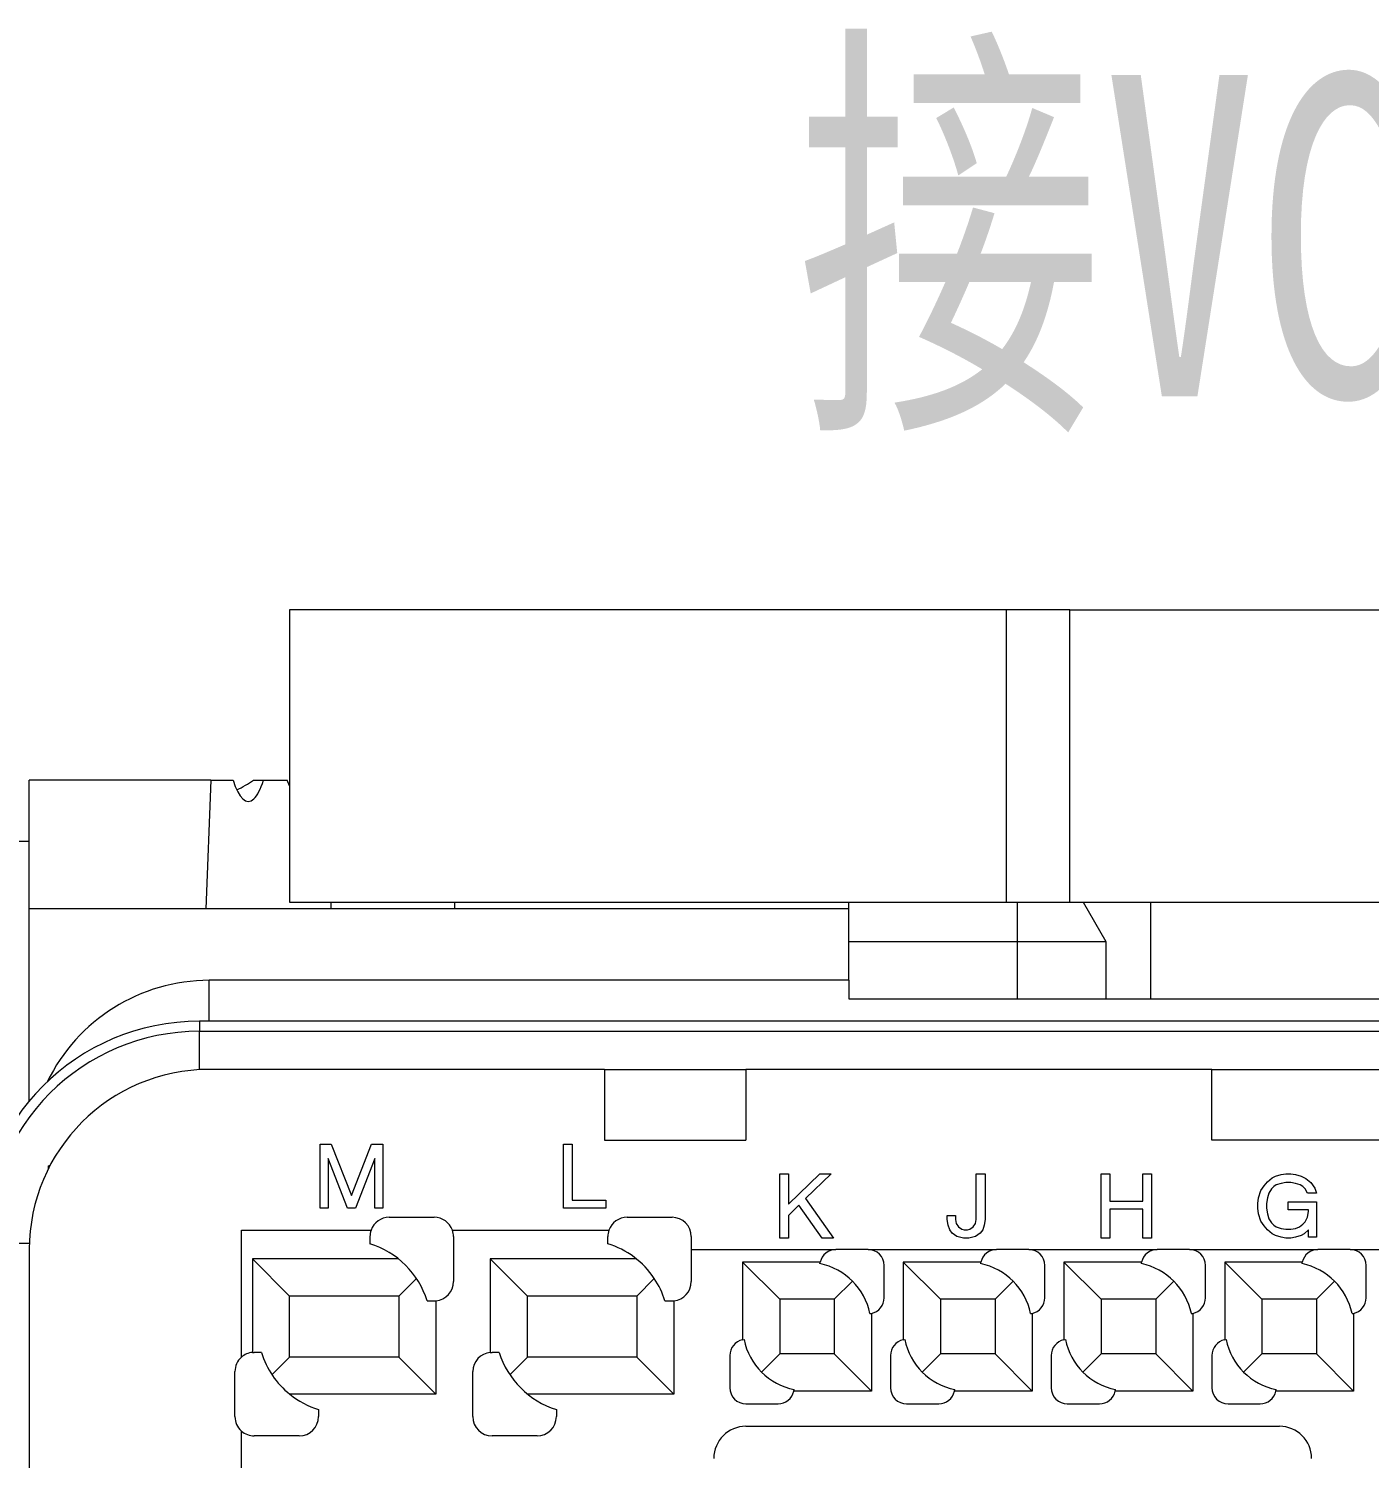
# Model space of a CAD drawing. Header units: inches. Extents: x 47316 to 59086, y 3141 to 11743.
# Drawn here: x 54098.8 to 54119.66, y 9565.54 to 9587.78 of the extents above; entities that cross this region are included whole.
import ezdxf

# ---------------------------------------------------------------- set-up
doc = ezdxf.new("R2010")
doc.units = ezdxf.units.IN
doc.header["$MEASUREMENT"] = 0
doc.styles.add('MtX_FangSong_GB2312', font='')
doc.styles.get('MtX_FangSong_GB2312').set_extended_font_data('FangSong_GB2312')

msp = doc.modelspace()

# ---------------------------------------------------------------- linework, layer by layer
at = {"color": 0, "lineweight": 15, "ltscale": 0.278822}
for p, q in [((54114.011, 9578.74), (54102.858, 9578.74)), ((54102.858, 9574.19), (54114.011, 9574.19))]:
    msp.add_line(p, q, dxfattribs=at)
at = {"color": 0, "lineweight": 15, "ltscale": 0.11375}
for p, q in [((54102.858, 9578.74), (54102.858, 9574.19)), ((54114.011, 9574.19), (54114.011, 9578.74)), ((54114.997, 9574.19), (54114.997, 9578.74))]:
    msp.add_line(p, q, dxfattribs=at)
at = {"color": 0, "lineweight": 15, "ltscale": 0.024653}
for p, q in [((54114.997, 9578.74), (54114.011, 9578.74)), ((54114.011, 9574.19), (54114.997, 9574.19))]:
    msp.add_line(p, q, dxfattribs=at)
at = {"color": 0, "lineweight": 15, "ltscale": 0.126526}
for p, q in [((54114.997, 9578.74), (54120.058, 9578.74)), ((54114.997, 9574.19), (54120.058, 9574.19))]:
    msp.add_line(p, q, dxfattribs=at)
at = {"color": 0, "lineweight": 15, "ltscale": 0.05}
for p, q in [((54098.808, 9574.09), (54098.808, 9576.09)), ((54111.858, 9568.79), (54113.858, 9568.79)), ((54114.358, 9568.79), (54116.358, 9568.79)), ((54116.858, 9568.79), (54118.858, 9568.79)), ((54119.358, 9568.79), (54121.358, 9568.79))]:
    msp.add_line(p, q, dxfattribs=at)
at = {"color": 0, "lineweight": 15, "ltscale": 0.070676}
msp.add_line((54101.635, 9576.09), (54098.808, 9576.09), dxfattribs=at)
at = {"color": 0, "lineweight": 15, "ltscale": 0.050042}
msp.add_line((54101.635, 9576.09), (54101.553, 9574.09), dxfattribs=at)
at = {"color": 0, "lineweight": 15, "ltscale": 0.008588}
msp.add_line((54101.635, 9576.09), (54101.978, 9576.09), dxfattribs=at)
at = {"color": 0, "lineweight": 15, "ltscale": 0.003844}
msp.add_line((54102.298, 9576.09), (54102.452, 9576.09), dxfattribs=at)
at = {"color": 0, "lineweight": 15, "ltscale": 0.009163}
msp.add_line((54102.452, 9576.09), (54102.819, 9576.09), dxfattribs=at)
at = {"color": 0, "lineweight": 15, "ltscale": 0.002389}
msp.add_line((54102.858, 9576.003), (54102.819, 9576.09), dxfattribs=at)
at = {"color": 0, "lineweight": 15, "ltscale": 0.03125}
msp.add_line((54097.558, 9575.14), (54098.808, 9575.14), dxfattribs=at)
at = {"color": 0, "lineweight": 15, "ltscale": 0.074773}
msp.add_line((54098.808, 9571.099), (54098.808, 9574.09), dxfattribs=at)
at = {"color": 0, "lineweight": 15, "ltscale": 0.31875}
msp.add_line((54111.558, 9574.09), (54098.808, 9574.09), dxfattribs=at)
at = {"color": 0, "lineweight": 15, "ltscale": 0.0025}
for p, q in [((54103.499, 9574.19), (54103.499, 9574.09)), ((54105.431, 9574.09), (54105.431, 9574.19)), ((54111.558, 9574.09), (54111.558, 9574.19))]:
    msp.add_line(p, q, dxfattribs=at)
at = {"color": 0, "lineweight": 15, "ltscale": 0.027859}
msp.add_line((54111.558, 9572.976), (54111.558, 9574.09), dxfattribs=at)
at = {"color": 0, "lineweight": 15, "ltscale": 0.015221}
msp.add_line((54114.178, 9574.19), (54114.178, 9573.582), dxfattribs=at)
at = {"color": 0, "lineweight": 15, "ltscale": 0.017575}
msp.add_line((54115.206, 9574.19), (54115.558, 9573.582), dxfattribs=at)
at = {"color": 0, "lineweight": 15, "ltscale": 0.0375}
msp.add_line((54116.258, 9572.69), (54116.258, 9574.19), dxfattribs=at)
at = {"color": 0, "lineweight": 15, "ltscale": 0.065491}
msp.add_line((54111.558, 9573.582), (54114.178, 9573.582), dxfattribs=at)
at = {"color": 0, "lineweight": 15, "ltscale": 0.022279}
for p, q in [((54114.178, 9573.582), (54114.178, 9572.69)), ((54115.558, 9573.582), (54115.558, 9572.69))]:
    msp.add_line(p, q, dxfattribs=at)
at = {"color": 0, "lineweight": 15, "ltscale": 0.034509}
msp.add_line((54114.178, 9573.582), (54115.558, 9573.582), dxfattribs=at)
at = {"color": 0, "lineweight": 15, "ltscale": 0.015891}
msp.add_line((54101.608, 9572.34), (54101.608, 9572.976), dxfattribs=at)
at = {"color": 0, "lineweight": 15, "ltscale": 0.24875}
msp.add_line((54111.558, 9572.976), (54101.608, 9572.976), dxfattribs=at)
at = {"color": 0, "lineweight": 15, "ltscale": 0.007141}
msp.add_line((54111.558, 9572.976), (54111.558, 9572.69), dxfattribs=at)
at = {"color": 0, "lineweight": 15, "ltscale": 0.35}
msp.add_line((54111.558, 9572.69), (54125.558, 9572.69), dxfattribs=at)
at = {"color": 0, "lineweight": 15, "ltscale": 0.003928}
msp.add_line((54101.458, 9572.34), (54101.458, 9572.183), dxfattribs=at)
at = {"color": 0, "lineweight": 15}
for p, q in [((54135.658, 9572.34), (54101.458, 9572.34)), ((54135.658, 9572.34), (54101.458, 9572.34)), ((54101.458, 9572.183), (54135.658, 9572.183))]:
    msp.add_line(p, q, dxfattribs=at)
at = {"color": 0, "lineweight": 15, "ltscale": 0.014922}
msp.add_line((54101.458, 9571.586), (54101.458, 9572.183), dxfattribs=at)
at = {"color": 0, "lineweight": 15, "ltscale": 0.153751}
msp.add_line((54107.758, 9571.59), (54101.608, 9571.59), dxfattribs=at)
at = {"color": 0, "lineweight": 15, "ltscale": 0.027499}
for p, q in [((54107.758, 9571.59), (54107.758, 9570.49)), ((54109.958, 9571.59), (54109.958, 9570.49)), ((54117.208, 9570.49), (54117.208, 9571.59))]:
    msp.add_line(p, q, dxfattribs=at)
at = {"color": 0, "lineweight": 15, "ltscale": 0.055}
for p, q in [((54107.758, 9571.59), (54109.958, 9571.59)), ((54107.758, 9570.49), (54109.958, 9570.49))]:
    msp.add_line(p, q, dxfattribs=at)
at = {"color": 0, "lineweight": 15, "ltscale": 0.18125}
msp.add_line((54117.208, 9571.59), (54109.958, 9571.59), dxfattribs=at)
at = {"color": 0, "lineweight": 15, "ltscale": 0.0675}
for p, q in [((54117.208, 9571.59), (54119.908, 9571.59)), ((54119.908, 9570.49), (54117.208, 9570.49))]:
    msp.add_line(p, q, dxfattribs=at)
at = {"color": 0, "lineweight": 15, "ltscale": 0.024999}
for p, q in [((54103.332, 9569.43), (54103.332, 9570.43)), ((54104.307, 9570.43), (54104.307, 9569.43)), ((54107.118, 9569.43), (54107.118, 9570.43))]:
    msp.add_line(p, q, dxfattribs=at)
at = {"color": 0, "lineweight": 15, "ltscale": 0.004375}
for p, q in [((54103.332, 9570.43), (54103.507, 9570.43)), ((54104.132, 9570.43), (54104.307, 9570.43)), ((54111.108, 9569.968), (54111.283, 9569.968)), ((54111.32, 9568.968), (54111.145, 9568.968))]:
    msp.add_line(p, q, dxfattribs=at)
at = {"color": 0, "lineweight": 15, "ltscale": 0.021472}
for p, q in [((54103.507, 9570.43), (54103.819, 9569.63)), ((54103.819, 9569.63), (54104.132, 9570.43))]:
    msp.add_line(p, q, dxfattribs=at)
at = {"color": 0, "lineweight": 15, "ltscale": 0.003438}
for p, q in [((54107.118, 9570.43), (54107.255, 9570.43)), ((54110.483, 9569.968), (54110.62, 9569.968)), ((54115.483, 9569.968), (54115.62, 9569.968)), ((54110.62, 9568.968), (54110.483, 9568.968)), ((54115.62, 9568.968), (54115.483, 9568.968))]:
    msp.add_line(p, q, dxfattribs=at)
at = {"color": 0, "lineweight": 15, "ltscale": 0.021874}
msp.add_line((54107.255, 9570.43), (54107.255, 9569.555), dxfattribs=at)
at = {"color": 0, "lineweight": 15, "ltscale": 0.000660818}
msp.add_line((54099.108, 9570.09), (54099.133, 9570.099), dxfattribs=at)
at = {"color": 0, "lineweight": 15, "ltscale": 0.000975037}
msp.add_line((54099.108, 9570.051), (54099.108, 9570.09), dxfattribs=at)
at = {"color": 0, "lineweight": 15, "ltscale": 0.020775}
for p, q in [((54103.757, 9569.43), (54103.457, 9570.205)), ((54104.182, 9570.205), (54103.882, 9569.43))]:
    msp.add_line(p, q, dxfattribs=at)
at = {"color": 0, "lineweight": 15, "ltscale": 0.019374}
for p, q in [((54103.457, 9570.205), (54103.457, 9569.43)), ((54104.182, 9569.43), (54104.182, 9570.205))]:
    msp.add_line(p, q, dxfattribs=at)
at = {"color": 0, "lineweight": 15, "ltscale": 0.025}
for p, q in [((54110.483, 9568.968), (54110.483, 9569.968)), ((54115.483, 9568.968), (54115.483, 9569.968)), ((54116.27, 9569.968), (54116.27, 9568.968))]:
    msp.add_line(p, q, dxfattribs=at)
at = {"color": 0, "lineweight": 15, "ltscale": 0.017017}
msp.add_line((54110.62, 9569.493), (54111.108, 9569.968), dxfattribs=at)
at = {"color": 0, "lineweight": 15, "ltscale": 0.011876}
msp.add_line((54110.62, 9569.968), (54110.62, 9569.493), dxfattribs=at)
at = {"color": 0, "lineweight": 15, "ltscale": 0.013923}
msp.add_line((54111.283, 9569.968), (54110.883, 9569.581), dxfattribs=at)
at = {"color": 0, "lineweight": 15, "ltscale": 0.017813}
for p, q in [((54113.541, 9569.256), (54113.541, 9569.968)), ((54113.678, 9569.968), (54113.678, 9569.256))]:
    msp.add_line(p, q, dxfattribs=at)
at = {"color": 0, "lineweight": 15, "ltscale": 0.003437}
for p, q in [((54113.541, 9569.968), (54113.678, 9569.968)), ((54116.133, 9569.968), (54116.27, 9569.968)), ((54118.833, 9569.668), (54118.695, 9569.668)), ((54116.27, 9568.968), (54116.133, 9568.968))]:
    msp.add_line(p, q, dxfattribs=at)
at = {"color": 0, "lineweight": 15, "ltscale": 0.010625}
for p, q in [((54115.62, 9569.968), (54115.62, 9569.543)), ((54116.133, 9569.543), (54116.133, 9569.968))]:
    msp.add_line(p, q, dxfattribs=at)
at = {"color": 0, "lineweight": 15, "ltscale": 0.002001}
for p, q in [((54118.02, 9569.781), (54118.07, 9569.843)), ((54118.07, 9569.093), (54118.02, 9569.156))]:
    msp.add_line(p, q, dxfattribs=at)
at = {"color": 0, "lineweight": 15, "ltscale": 0.00244}
for p, q in [((54118.07, 9569.843), (54118.145, 9569.906)), ((54118.145, 9569.031), (54118.07, 9569.093))]:
    msp.add_line(p, q, dxfattribs=at)
at = {"color": 0, "lineweight": 15, "ltscale": 0.001398}
for p, q in [((54118.145, 9569.906), (54118.195, 9569.931)), ((54118.195, 9569.006), (54118.145, 9569.031)), ((54118.645, 9569.031), (54118.595, 9569.006))]:
    msp.add_line(p, q, dxfattribs=at)
at = {"color": 0, "lineweight": 15, "ltscale": 0.002275}
for p, q in [((54118.195, 9569.931), (54118.283, 9569.956)), ((54118.508, 9569.956), (54118.595, 9569.931)), ((54118.283, 9568.981), (54118.195, 9569.006)), ((54118.595, 9569.006), (54118.508, 9568.981))]:
    msp.add_line(p, q, dxfattribs=at)
at = {"color": 0, "lineweight": 15, "ltscale": 0.0019}
for p, q in [((54118.283, 9569.956), (54118.358, 9569.968)), ((54118.358, 9569.831), (54118.283, 9569.818)), ((54118.283, 9569.118), (54118.358, 9569.106)), ((54118.358, 9568.968), (54118.283, 9568.981))]:
    msp.add_line(p, q, dxfattribs=at)
at = {"color": 0, "lineweight": 15, "ltscale": 0.001875}
for p, q in [((54118.358, 9569.968), (54118.433, 9569.968)), ((54118.433, 9569.831), (54118.358, 9569.831)), ((54117.92, 9569.431), (54117.92, 9569.506)), ((54118.058, 9569.506), (54118.058, 9569.431)), ((54118.358, 9569.106), (54118.433, 9569.106)), ((54118.433, 9568.968), (54118.358, 9568.968))]:
    msp.add_line(p, q, dxfattribs=at)
at = {"color": 0, "lineweight": 15, "ltscale": 0.001901}
for p, q in [((54118.433, 9569.968), (54118.508, 9569.956)), ((54118.508, 9569.818), (54118.433, 9569.831)), ((54118.433, 9569.106), (54118.508, 9569.118)), ((54118.508, 9568.981), (54118.433, 9568.968))]:
    msp.add_line(p, q, dxfattribs=at)
at = {"color": 0, "lineweight": 15, "ltscale": 0.002096}
msp.add_line((54118.595, 9569.931), (54118.67, 9569.893), dxfattribs=at)
at = {"color": 0, "lineweight": 15, "ltscale": 0.002441}
msp.add_line((54118.67, 9569.893), (54118.745, 9569.831), dxfattribs=at)
at = {"color": 0, "lineweight": 15, "ltscale": 0.002689}
msp.add_line((54118.745, 9569.831), (54118.808, 9569.743), dxfattribs=at)
at = {"color": 0, "lineweight": 15, "ltscale": 0.002964}
for p, q in [((54117.933, 9569.593), (54117.97, 9569.706)), ((54117.97, 9569.231), (54117.933, 9569.343))]:
    msp.add_line(p, q, dxfattribs=at)
at = {"color": 0, "lineweight": 15, "ltscale": 0.002254}
for p, q in [((54117.97, 9569.706), (54118.02, 9569.781)), ((54118.02, 9569.156), (54117.97, 9569.231)), ((54113.241, 9568.993), (54113.166, 9569.043)), ((54113.603, 9569.043), (54113.528, 9568.993))]:
    msp.add_line(p, q, dxfattribs=at)
at = {"color": 0, "lineweight": 15, "ltscale": 0.001977}
for p, q in [((54118.095, 9569.668), (54118.07, 9569.593)), ((54113.128, 9569.093), (54113.103, 9569.168)), ((54113.666, 9569.168), (54113.641, 9569.093)), ((54118.07, 9569.343), (54118.095, 9569.268)), ((54118.208, 9569.143), (54118.283, 9569.118))]:
    msp.add_line(p, q, dxfattribs=at)
at = {"color": 0, "lineweight": 15, "ltscale": 0.001822}
for p, q in [((54118.133, 9569.731), (54118.095, 9569.668)), ((54118.695, 9569.668), (54118.658, 9569.731)), ((54118.095, 9569.268), (54118.133, 9569.206))]:
    msp.add_line(p, q, dxfattribs=at)
at = {"color": 0, "lineweight": 15, "ltscale": 0.001325}
for p, q in [((54118.17, 9569.768), (54118.133, 9569.731)), ((54118.133, 9569.206), (54118.17, 9569.168))]:
    msp.add_line(p, q, dxfattribs=at)
at = {"color": 0, "lineweight": 15, "ltscale": 0.001127}
for p, q in [((54118.208, 9569.793), (54118.17, 9569.768)), ((54118.62, 9569.768), (54118.583, 9569.793)), ((54118.17, 9569.168), (54118.208, 9569.143))]:
    msp.add_line(p, q, dxfattribs=at)
at = {"color": 0, "lineweight": 15, "ltscale": 0.001976}
for p, q in [((54118.283, 9569.818), (54118.208, 9569.793)), ((54118.583, 9569.793), (54118.508, 9569.818))]:
    msp.add_line(p, q, dxfattribs=at)
at = {"color": 0, "lineweight": 15, "ltscale": 0.001326}
msp.add_line((54118.658, 9569.731), (54118.62, 9569.768), dxfattribs=at)
at = {"color": 0, "lineweight": 15, "ltscale": 0.001975}
msp.add_line((54118.808, 9569.743), (54118.833, 9569.668), dxfattribs=at)
at = {"color": 0, "lineweight": 15, "ltscale": 0.003125}
for p, q in [((54103.457, 9569.43), (54103.332, 9569.43)), ((54103.882, 9569.43), (54103.757, 9569.43)), ((54104.307, 9569.43), (54104.182, 9569.43)), ((54107.78, 9569.555), (54107.78, 9569.43)), ((54118.395, 9569.406), (54118.395, 9569.531)), ((54113.091, 9569.318), (54113.216, 9569.318)), ((54118.833, 9568.981), (54118.708, 9568.981))]:
    msp.add_line(p, q, dxfattribs=at)
at = {"color": 0, "lineweight": 15, "ltscale": 0.016563}
msp.add_line((54107.78, 9569.43), (54107.118, 9569.43), dxfattribs=at)
at = {"color": 0, "lineweight": 15, "ltscale": 0.013125}
msp.add_line((54107.255, 9569.555), (54107.78, 9569.555), dxfattribs=at)
at = {"color": 0, "lineweight": 15, "ltscale": 0.005746}
msp.add_line((54110.783, 9569.481), (54110.62, 9569.318), dxfattribs=at)
at = {"color": 0, "lineweight": 15, "ltscale": 0.015694}
msp.add_line((54111.145, 9568.968), (54110.783, 9569.481), dxfattribs=at)
at = {"color": 0, "lineweight": 15, "ltscale": 0.018817}
msp.add_line((54110.883, 9569.581), (54111.32, 9568.968), dxfattribs=at)
at = {"color": 0, "lineweight": 15, "ltscale": 0.012813}
for p, q in [((54115.62, 9569.543), (54116.133, 9569.543)), ((54116.133, 9569.418), (54115.62, 9569.418))]:
    msp.add_line(p, q, dxfattribs=at)
at = {"color": 0, "lineweight": 15, "ltscale": 0.01125}
for p, q in [((54115.62, 9569.418), (54115.62, 9568.968)), ((54116.133, 9568.968), (54116.133, 9569.418))]:
    msp.add_line(p, q, dxfattribs=at)
at = {"color": 0, "lineweight": 15, "ltscale": 0.00221}
for p, q in [((54117.92, 9569.506), (54117.933, 9569.593)), ((54118.07, 9569.593), (54118.058, 9569.506)), ((54118.708, 9569.093), (54118.645, 9569.031))]:
    msp.add_line(p, q, dxfattribs=at)
at = {"color": 0, "lineweight": 15, "ltscale": 0.002209}
for p, q in [((54117.933, 9569.343), (54117.92, 9569.431)), ((54118.058, 9569.431), (54118.07, 9569.343)), ((54118.695, 9569.293), (54118.708, 9569.381)), ((54113.103, 9569.168), (54113.091, 9569.256)), ((54113.678, 9569.256), (54113.666, 9569.168))]:
    msp.add_line(p, q, dxfattribs=at)
at = {"color": 0, "lineweight": 15, "ltscale": 0.010937}
msp.add_line((54118.395, 9569.531), (54118.833, 9569.531), dxfattribs=at)
at = {"color": 0, "lineweight": 15, "ltscale": 0.007812}
msp.add_line((54118.708, 9569.406), (54118.395, 9569.406), dxfattribs=at)
at = {"color": 0, "lineweight": 15, "ltscale": 0.00062561}
msp.add_line((54118.708, 9569.381), (54118.708, 9569.406), dxfattribs=at)
at = {"color": 0, "lineweight": 15, "ltscale": 0.01375}
msp.add_line((54118.833, 9569.531), (54118.833, 9568.981), dxfattribs=at)
at = {"color": 0, "lineweight": 15, "ltscale": 0.0175}
for p, q in [((54104.408, 9569.29), (54105.108, 9569.29)), ((54108.108, 9569.29), (54108.808, 9569.29)), ((54105.408, 9568.99), (54105.408, 9568.29)), ((54103.008, 9565.89), (54102.308, 9565.89)), ((54106.708, 9565.89), (54106.008, 9565.89))]:
    msp.add_line(p, q, dxfattribs=at)
at = {"color": 0, "lineweight": 15, "ltscale": 0.008749}
msp.add_line((54110.62, 9569.318), (54110.62, 9568.968), dxfattribs=at)
at = {"color": 0, "lineweight": 15, "ltscale": 0.001563}
for p, q in [((54113.091, 9569.256), (54113.091, 9569.318)), ((54113.216, 9569.318), (54113.216, 9569.256))]:
    msp.add_line(p, q, dxfattribs=at)
at = {"color": 0, "lineweight": 15, "ltscale": 0.001594}
for p, q in [((54113.216, 9569.256), (54113.228, 9569.193)), ((54113.528, 9569.193), (54113.541, 9569.256))]:
    msp.add_line(p, q, dxfattribs=at)
at = {"color": 0, "lineweight": 15, "ltscale": 0.001562}
for p, q in [((54113.228, 9569.193), (54113.266, 9569.143)), ((54113.491, 9569.143), (54113.528, 9569.193)), ((54118.57, 9569.143), (54118.62, 9569.181)), ((54113.166, 9569.043), (54113.128, 9569.093)), ((54113.266, 9569.143), (54113.316, 9569.106)), ((54113.441, 9569.106), (54113.491, 9569.143)), ((54113.641, 9569.093), (54113.603, 9569.043))]:
    msp.add_line(p, q, dxfattribs=at)
at = {"color": 0, "lineweight": 15, "ltscale": 0.001327}
msp.add_line((54118.62, 9569.181), (54118.658, 9569.218), dxfattribs=at)
at = {"color": 0, "lineweight": 15, "ltscale": 0.002097}
msp.add_line((54118.658, 9569.218), (54118.695, 9569.293), dxfattribs=at)
at = {"color": 0, "lineweight": 15, "ltscale": 0.049411}
msp.add_line((54102.108, 9567.114), (54102.108, 9569.09), dxfattribs=at)
at = {"color": 0, "lineweight": 15, "ltscale": 0.05043}
msp.add_line((54102.108, 9569.09), (54104.125, 9569.09), dxfattribs=at)
at = {"color": 0, "lineweight": 15, "ltscale": 0.002766}
for p, q in [((54104.108, 9568.99), (54104.108, 9568.88)), ((54107.808, 9568.88), (54107.808, 9568.99)), ((54108.697, 9567.99), (54108.808, 9567.99)), ((54102.419, 9567.19), (54102.308, 9567.19))]:
    msp.add_line(p, q, dxfattribs=at)
at = {"color": 0, "lineweight": 15, "ltscale": 0.060857}
msp.add_line((54105.391, 9569.09), (54107.825, 9569.09), dxfattribs=at)
at = {"color": 0, "lineweight": 15, "ltscale": 0.005}
msp.add_line((54109.108, 9568.99), (54109.108, 9568.79), dxfattribs=at)
at = {"color": 0, "lineweight": 15, "ltscale": 0.002577}
for p, q in [((54113.341, 9568.968), (54113.241, 9568.993)), ((54113.528, 9568.993), (54113.428, 9568.968))]:
    msp.add_line(p, q, dxfattribs=at)
at = {"color": 0, "lineweight": 15, "ltscale": 0.000988453}
for p, q in [((54113.316, 9569.106), (54113.353, 9569.093)), ((54113.403, 9569.093), (54113.441, 9569.106))]:
    msp.add_line(p, q, dxfattribs=at)
at = {"color": 0, "lineweight": 15, "ltscale": 0.002187}
msp.add_line((54113.428, 9568.968), (54113.341, 9568.968), dxfattribs=at)
at = {"color": 0, "lineweight": 15, "ltscale": 0.00125}
msp.add_line((54113.353, 9569.093), (54113.403, 9569.093), dxfattribs=at)
at = {"color": 0, "lineweight": 15, "ltscale": 0.001683}
msp.add_line((54118.508, 9569.118), (54118.57, 9569.143), dxfattribs=at)
at = {"color": 0, "lineweight": 15, "ltscale": 0.002812}
msp.add_line((54118.708, 9568.981), (54118.708, 9569.093), dxfattribs=at)
at = {"color": 0, "lineweight": 15, "ltscale": 0.016116}
msp.add_line((54098.165, 9568.89), (54098.81, 9568.89), dxfattribs=at)
at = {"color": 0, "lineweight": 15, "ltscale": 0.375}
msp.add_line((54098.808, 9568.79), (54098.808, 9553.79), dxfattribs=at)
at = {"color": 0, "lineweight": 15, "ltscale": 0.05625}
msp.add_line((54109.108, 9568.79), (54111.358, 9568.79), dxfattribs=at)
at = {"color": 0, "lineweight": 15, "ltscale": 0.0125}
for p, q in [((54109.108, 9568.79), (54109.108, 9568.29)), ((54111.858, 9568.79), (54111.358, 9568.79)), ((54114.358, 9568.79), (54113.858, 9568.79)), ((54116.858, 9568.79), (54116.358, 9568.79)), ((54119.358, 9568.79), (54118.858, 9568.79)), ((54112.108, 9568.04), (54112.108, 9568.54)), ((54114.608, 9568.04), (54114.608, 9568.54)), ((54117.108, 9568.04), (54117.108, 9568.54)), ((54119.608, 9568.04), (54119.608, 9568.54)), ((54109.708, 9567.14), (54109.708, 9566.64)), ((54112.208, 9567.14), (54112.208, 9566.64)), ((54114.708, 9567.14), (54114.708, 9566.64)), ((54117.208, 9567.14), (54117.208, 9566.64)), ((54109.958, 9566.39), (54110.458, 9566.39)), ((54112.458, 9566.39), (54112.958, 9566.39)), ((54114.958, 9566.39), (54115.458, 9566.39)), ((54117.458, 9566.39), (54117.958, 9566.39))]:
    msp.add_line(p, q, dxfattribs=at)
at = {"color": 0, "lineweight": 15, "ltscale": 0.03634}
for p, q in [((54102.281, 9568.643), (54102.281, 9567.189)), ((54105.981, 9568.643), (54105.981, 9567.189)), ((54105.135, 9567.992), (54105.135, 9566.538)), ((54108.835, 9567.992), (54108.835, 9566.538))]:
    msp.add_line(p, q, dxfattribs=at)
at = {"color": 0, "lineweight": 15, "ltscale": 0.056824}
for p, q in [((54104.554, 9568.643), (54102.281, 9568.643)), ((54108.254, 9568.643), (54105.981, 9568.643)), ((54105.135, 9566.538), (54102.862, 9566.538)), ((54108.835, 9566.538), (54106.562, 9566.538))]:
    msp.add_line(p, q, dxfattribs=at)
at = {"color": 0, "lineweight": 15, "ltscale": 0.020412}
for p, q in [((54102.858, 9568.065), (54102.281, 9568.643)), ((54106.558, 9568.065), (54105.981, 9568.643)), ((54111.333, 9567.165), (54111.91, 9566.588)), ((54113.833, 9567.165), (54114.41, 9566.588)), ((54116.333, 9567.165), (54116.91, 9566.588)), ((54118.833, 9567.165), (54119.41, 9566.588))]:
    msp.add_line(p, q, dxfattribs=at)
at = {"color": 0, "lineweight": 15, "ltscale": 0.030197}
for p, q in [((54109.906, 9568.593), (54109.906, 9567.385)), ((54111.113, 9568.593), (54109.906, 9568.593)), ((54112.406, 9568.593), (54112.406, 9567.385)), ((54113.613, 9568.593), (54112.406, 9568.593)), ((54114.906, 9568.593), (54114.906, 9567.385)), ((54116.113, 9568.593), (54114.906, 9568.593)), ((54117.406, 9568.593), (54117.406, 9567.385)), ((54118.613, 9568.593), (54117.406, 9568.593)), ((54111.91, 9567.796), (54111.91, 9566.588)), ((54114.41, 9567.796), (54114.41, 9566.588)), ((54116.91, 9567.796), (54116.91, 9566.588)), ((54119.41, 9567.796), (54119.41, 9566.588)), ((54111.91, 9566.588), (54110.702, 9566.588)), ((54114.41, 9566.588), (54113.202, 9566.588)), ((54116.91, 9566.588), (54115.702, 9566.588)), ((54119.41, 9566.588), (54118.202, 9566.588))]:
    msp.add_line(p, q, dxfattribs=at)
at = {"color": 0, "lineweight": 15, "ltscale": 0.020413}
for p, q in [((54110.483, 9568.015), (54109.906, 9568.593)), ((54112.983, 9568.015), (54112.406, 9568.593)), ((54115.483, 9568.015), (54114.906, 9568.593)), ((54117.983, 9568.015), (54117.406, 9568.593)), ((54104.558, 9567.115), (54105.135, 9566.538)), ((54108.258, 9567.115), (54108.835, 9566.538))]:
    msp.add_line(p, q, dxfattribs=at)
at = {"color": 0, "lineweight": 15, "ltscale": 0.000581603}
for p, q in [((54111.11, 9568.57), (54111.113, 9568.593)), ((54113.61, 9568.57), (54113.613, 9568.593)), ((54116.11, 9568.57), (54116.113, 9568.593)), ((54118.61, 9568.57), (54118.613, 9568.593))]:
    msp.add_line(p, q, dxfattribs=at)
at = {"color": 0, "lineweight": 15, "ltscale": 0.00967}
for p, q in [((54104.558, 9568.065), (54104.831, 9568.339)), ((54108.258, 9568.065), (54108.531, 9568.339)), ((54102.858, 9567.115), (54102.584, 9566.842)), ((54106.558, 9567.115), (54106.284, 9566.842))]:
    msp.add_line(p, q, dxfattribs=at)
at = {"color": 0, "lineweight": 15, "ltscale": 0.009974}
for p, q in [((54111.333, 9568.015), (54111.615, 9568.297)), ((54113.833, 9568.015), (54114.115, 9568.297)), ((54116.333, 9568.015), (54116.615, 9568.297)), ((54118.833, 9568.015), (54119.115, 9568.297)), ((54110.483, 9567.165), (54110.201, 9566.883)), ((54112.983, 9567.165), (54112.701, 9566.883)), ((54115.483, 9567.165), (54115.201, 9566.883)), ((54117.983, 9567.165), (54117.701, 9566.883))]:
    msp.add_line(p, q, dxfattribs=at)
at = {"color": 0, "lineweight": 15, "ltscale": 0.02375}
for p, q in [((54102.858, 9567.115), (54102.858, 9568.065)), ((54104.558, 9568.065), (54104.558, 9567.115)), ((54106.558, 9567.115), (54106.558, 9568.065)), ((54108.258, 9568.065), (54108.258, 9567.115))]:
    msp.add_line(p, q, dxfattribs=at)
at = {"color": 0, "lineweight": 15, "ltscale": 0.0425}
for p, q in [((54104.558, 9568.065), (54102.858, 9568.065)), ((54108.258, 9568.065), (54106.558, 9568.065)), ((54104.558, 9567.115), (54102.858, 9567.115)), ((54108.258, 9567.115), (54106.558, 9567.115))]:
    msp.add_line(p, q, dxfattribs=at)
at = {"color": 0, "lineweight": 15, "ltscale": 0.002765}
for p, q in [((54104.997, 9567.99), (54105.108, 9567.99)), ((54106.119, 9567.19), (54106.008, 9567.19)), ((54103.308, 9566.301), (54103.308, 9566.19)), ((54107.008, 9566.301), (54107.008, 9566.19))]:
    msp.add_line(p, q, dxfattribs=at)
at = {"color": 0, "lineweight": 15, "ltscale": 0.000685037}
msp.add_line((54105.108, 9567.99), (54105.135, 9567.992), dxfattribs=at)
at = {"color": 0, "lineweight": 15, "ltscale": 0.000684275}
msp.add_line((54108.808, 9567.99), (54108.835, 9567.992), dxfattribs=at)
at = {"color": 0, "lineweight": 15, "ltscale": 0.021249}
for p, q in [((54110.483, 9568.015), (54110.483, 9567.165)), ((54111.333, 9568.015), (54111.333, 9567.165)), ((54112.983, 9568.015), (54112.983, 9567.165)), ((54113.833, 9568.015), (54113.833, 9567.165)), ((54115.483, 9568.015), (54115.483, 9567.165)), ((54116.333, 9568.015), (54116.333, 9567.165)), ((54117.983, 9568.015), (54117.983, 9567.165)), ((54118.833, 9568.015), (54118.833, 9567.165))]:
    msp.add_line(p, q, dxfattribs=at)
at = {"color": 0, "lineweight": 15, "ltscale": 0.02125}
for p, q in [((54111.333, 9568.015), (54110.483, 9568.015)), ((54113.833, 9568.015), (54112.983, 9568.015)), ((54116.333, 9568.015), (54115.483, 9568.015)), ((54118.833, 9568.015), (54117.983, 9568.015)), ((54111.333, 9567.165), (54110.483, 9567.165)), ((54113.833, 9567.165), (54112.983, 9567.165)), ((54116.333, 9567.165), (54115.483, 9567.165)), ((54118.833, 9567.165), (54117.983, 9567.165))]:
    msp.add_line(p, q, dxfattribs=at)
at = {"color": 0, "lineweight": 15, "ltscale": 0.000580725}
for p, q in [((54111.887, 9567.792), (54111.91, 9567.796)), ((54114.387, 9567.792), (54114.41, 9567.796)), ((54116.887, 9567.792), (54116.91, 9567.796)), ((54119.387, 9567.792), (54119.41, 9567.796))]:
    msp.add_line(p, q, dxfattribs=at)
at = {"color": 0, "lineweight": 15, "ltscale": 0.000579973}
for p, q in [((54109.906, 9567.385), (54109.928, 9567.389)), ((54112.406, 9567.385), (54112.428, 9567.389)), ((54114.906, 9567.385), (54114.928, 9567.389)), ((54117.406, 9567.385), (54117.428, 9567.389)), ((54110.702, 9566.588), (54110.706, 9566.611)), ((54113.202, 9566.588), (54113.206, 9566.611)), ((54115.702, 9566.588), (54115.706, 9566.611)), ((54118.202, 9566.588), (54118.206, 9566.611))]:
    msp.add_line(p, q, dxfattribs=at)
at = {"color": 0, "lineweight": 15, "ltscale": 0.000684344}
msp.add_line((54102.281, 9567.189), (54102.308, 9567.19), dxfattribs=at)
at = {"color": 0, "lineweight": 15, "ltscale": 0.000685106}
msp.add_line((54105.981, 9567.189), (54106.008, 9567.19), dxfattribs=at)
at = {"color": 0, "lineweight": 15, "ltscale": 0.017499}
for p, q in [((54102.008, 9566.19), (54102.008, 9566.89)), ((54105.708, 9566.19), (54105.708, 9566.89))]:
    msp.add_line(p, q, dxfattribs=at)
at = {"color": 0, "lineweight": 15, "ltscale": 0.2075}
msp.add_line((54109.958, 9566.04), (54118.258, 9566.04), dxfattribs=at)
at = {"color": 0, "lineweight": 15, "ltscale": 0.076323}
msp.add_line((54102.108, 9562.914), (54102.108, 9565.967), dxfattribs=at)
at = {"color": 0, "lineweight": 15}
for centre, radius, start, end in [((54101.386, 9577.367), 1.569, 294.4731, 305.5605), ((54101.608, 9570.176), 2.8, 90, 154.1171), ((54101.458, 9568.89), 3.45, 90, 180), ((54101.458, 9568.89), 3.293, 90, 180), ((54101.608, 9568.79), 2.8, 90, 180), ((54104.408, 9568.99), 0.3, 90, 160.5288), ((54105.108, 9568.99), 0.3, 19.4712, 90), ((54108.108, 9568.99), 0.3, 90, 160.5288), ((54108.808, 9568.99), 0.3, 0, 90), ((54104.408, 9568.99), 0.3, 160.5288, 180), ((54105.108, 9568.99), 0.3, 0, 19.4712), ((54108.108, 9568.99), 0.3, 160.5288, 180), ((54103.708, 9567.59), 1.35, 17.2353, 72.7647), ((54107.408, 9567.59), 1.35, 33.6724, 72.7647), ((54111.358, 9568.54), 0.25, 90, 167.9127), ((54111.858, 9568.54), 0.25, 0, 90), ((54113.858, 9568.54), 0.25, 90, 167.9127), ((54114.358, 9568.54), 0.25, 0, 90), ((54116.358, 9568.54), 0.25, 90, 167.9127), ((54116.858, 9568.54), 0.25, 0, 90), ((54118.858, 9568.54), 0.25, 90, 167.9127), ((54119.358, 9568.54), 0.25, 0, 90), ((54110.908, 9567.59), 1, 11.6387, 78.3613), ((54113.408, 9567.59), 1, 11.6387, 78.3613), ((54115.908, 9567.59), 1, 11.6387, 78.3613), ((54118.408, 9567.59), 1, 11.6387, 78.3613), ((54105.108, 9568.29), 0.3, 275.2308, 0), ((54107.408, 9567.59), 1.35, 17.2353, 33.6724), ((54108.808, 9568.29), 0.3, 275.2308, 0), ((54111.858, 9568.04), 0.25, 282.0884, 0), ((54114.358, 9568.04), 0.25, 282.0906, 0), ((54116.858, 9568.04), 0.25, 282.0906, 0), ((54119.358, 9568.04), 0.25, 282.0906, 0), ((54109.958, 9567.14), 0.25, 102.0873, 180), ((54110.908, 9567.59), 1, 191.6387, 258.3613), ((54112.458, 9567.14), 0.25, 102.0873, 180), ((54113.408, 9567.59), 1, 191.6387, 258.3613), ((54114.958, 9567.14), 0.25, 102.0873, 180), ((54115.908, 9567.59), 1, 191.6387, 258.3613), ((54117.458, 9567.14), 0.25, 102.0873, 180), ((54118.408, 9567.59), 1, 191.6387, 258.3613), ((54102.308, 9566.89), 0.3, 95.2308, 131.8158), ((54103.708, 9567.59), 1.35, 197.2353, 231.2165), ((54106.008, 9566.89), 0.3, 95.2308, 180), ((54107.408, 9567.59), 1.35, 197.2353, 252.7647), ((54102.308, 9566.89), 0.3, 131.8011, 180), ((54103.708, 9567.59), 1.35, 231.2165, 252.7647), ((54109.958, 9566.64), 0.25, 180, 270), ((54110.458, 9566.64), 0.25, 270, 347.9127), ((54112.458, 9566.64), 0.25, 180, 270), ((54112.958, 9566.64), 0.25, 270, 347.9127), ((54114.958, 9566.64), 0.25, 180, 270), ((54115.458, 9566.64), 0.25, 270, 347.9127), ((54117.458, 9566.64), 0.25, 180, 270), ((54117.958, 9566.64), 0.25, 270, 347.9127), ((54102.308, 9566.19), 0.3, 180, 228.2174), ((54103.008, 9566.19), 0.3, 270, 0), ((54106.008, 9566.19), 0.3, 180, 270), ((54106.708, 9566.19), 0.3, 270, 0), ((54109.958, 9565.54), 0.5, 90, 180), ((54118.258, 9565.54), 0.5, 0, 90), ((54102.308, 9566.19), 0.3, 228.1835, 270)]:
    msp.add_arc(centre, radius, start, end, dxfattribs=at)
for start_param, end_param in [(5.589261, 6.51945), (0.236265, 0.693924)]:
    msp.add_ellipse((54102.215, 9577.19), major_axis=(0, -1.431), ratio=0.258819, start_param=start_param, end_param=end_param, dxfattribs=at)

# ---------------------------------------------------------------- texts
at = {"color": 0, "lineweight": 15, "style": 'MtX_FangSong_GB2312', "width": 0.7}
msp.add_text('接VCU2-B', height=5, dxfattribs=at).set_placement((54110.741, 9582.056))

doc.saveas('drawing.dxf')
